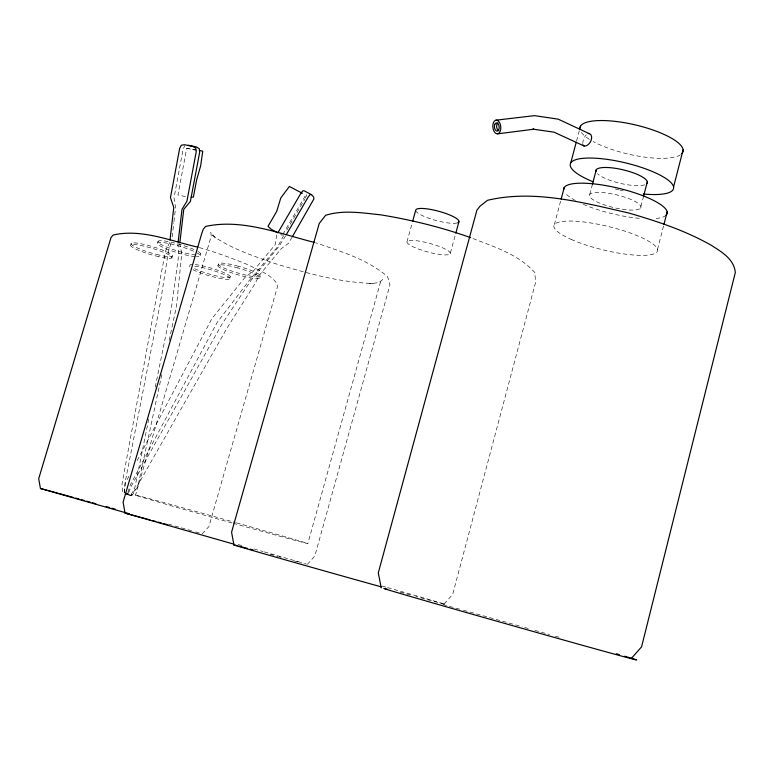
<?xml version="1.0" encoding="UTF-8"?>
<svg xmlns="http://www.w3.org/2000/svg" width="774" height="774" viewBox="0 0 774 774"><rect width="100%" height="100%" fill="white"/><g stroke="black" fill="none" stroke-linecap="round" stroke-linejoin="round"><path stroke-width="0.58" stroke-dasharray="3.87 2.9" d="M169.719 242.426L165.704 250.66L155.419 302.798L121.992 484.108L122.679 493.338L124.537 492.69L124.991 483.111L160.431 302.334L168.587 250.602L171.605 241.643M124.333 492.603L125.33 483.082L129.819 474.549M172.157 236.941L173.792 222.835M173.927 221.654L175.563 207.548L174.024 197.815L183.186 148.821L184.841 145.686M276.647 234.938L275.244 244.594L253.359 271.035L245.184 277.198L211.795 318.762L137.114 460.675M196.199 149.798L186.708 148.308L177.962 194.98L185.605 196.654M148.772 419.063L134.84 487.668L130.613 495.544L124.943 493.967M155.255 387.126L171.586 306.697L178.9 253.698L177.875 244.284M161.824 374.606L137.801 486.653L132.451 494.896L130.613 495.544M169.167 340.396L176.501 306.194L181.735 253.62L179.742 243.5M657.503 249.47L663.647 225.573M640.466 208.225A26.461 6.531 13.5 0 0 606.864 193.026A26.461 6.531 13.5 0 0 598.225 202.478A26.461 6.531 13.5 0 0 640.466 208.225L643.378 197.002M589.759 194.429L592.42 184.347M554.378 224.586L560.84 200.234M576.562 141.042L579.3 130.709M450.226 253.64A22.417 4.383 15.2 0 0 419.334 241.14A22.417 4.383 15.2 0 0 416.315 248.193A22.417 4.383 15.2 0 0 450.226 253.64L455.499 234.328M233.177 523.292A89.784 0.677 15.7 0 0 307.829 543.619L380.382 282.529L382.695 279.598L378.931 282.597L369.798 283.748L372.952 283.468C339.873 282.452 307.665 273.425 276.163 263.924C254.23 256.271 231.6 248.986 212.415 235.49L215.153 237.541L210.818 232.335L211.234 236.002L135.537 495.215M406.989 241.788L412.319 222.515M259.9 277.489L260.374 275.825M217.91 265.917L218.394 264.253M192.987 269.7A21.14 3.077 16.3 0 0 216.275 277.595A21.14 3.077 16.3 0 0 229.994 278.311L230.458 276.715L229.481 275.602A21.13 3.096 16.3 0 0 214.156 269.052A21.13 3.096 16.3 0 0 194.787 264.563M200.292 255.526L200.785 253.833M157.703 242.862L158.206 241.169M171.712 257.945L172.196 256.32M130.796 244.932L131.28 243.307M127.865 492.448L130.429 484.698L217.194 322.361L249.296 280.449L277.643 246.771L283.797 235.257M292.166 237.057L288.567 243.249L281.233 248.715L258.99 275.67L255.062 283.642L227.082 327.983L136.079 488.181L130.98 495.708L127.836 494.77L131.009 486.594L221.77 324.422L250.989 280.411L278.853 246.548L285.693 235.722M305.372 198.173L306.727 195.067L306.427 193.229M282.81 234.454L305.062 196.209L303.031 194.022M286.796 230.101L304.772 199.208M444.15 604.001L452.684 594.355L535.502 282.781L534.921 272.661C518.599 254.365 493.889 246.751 471.705 238.053M307.346 564.381L314.854 556.022L389.903 285.151L389.428 281.455L387.271 276.386C366.944 259.038 340.492 251.424 315.734 242.794M202.208 533.925L208.912 526.552L277.373 286.99L276.976 283.7C270.552 274.015 258.516 270.339 248.725 265.095C232.548 258.322 216.023 252.343 199.15 247.525M186.708 148.308L196.596 150.379M294.401 560.966L301.879 562.979M278.969 556.719L281.175 557.328M124.537 492.69L132.451 494.896M269.962 554.223L277.847 556.409M238.169 544.519L242.61 545.767M168.374 524.124L193.384 531.274M254.017 548.998L263.16 551.591M264.311 551.91L303.35 563.133M195.58 531.912L200.979 533.499M304.443 563.453L306.378 564.072M127.497 493.551L130.98 495.708M125.204 493.144L127.836 494.77M280.072 233.477L282.21 235.49M229.994 278.311L229.017 277.208A21.14 3.077 16.3 0 0 213.682 270.668A21.14 3.077 16.3 0 0 194.322 266.179M387.571 587.611A109.434 0.561 15.7 0 1 419.121 597.383M417.776 597.006A109.434 0.561 15.7 0 1 415.735 596.444M410.307 594.945A109.434 0.561 15.7 0 1 398.271 591.617M382.008 586.034A109.434 0.561 15.7 0 1 386.478 587.302M456.979 223.009A22.369 4.808 15.1 0 1 434.853 220.174A22.369 4.808 15.1 0 1 416.17 211.437M442.873 604.513A130.187 0.764 15.8 0 1 461.207 609.622M463.462 610.26A130.187 0.764 15.8 0 1 522.208 626.785M524.511 627.433A130.187 0.764 15.8 0 1 529.135 628.74M534.902 630.375A130.187 0.764 15.8 0 1 549.598 634.554M555.326 636.18A130.187 0.764 15.8 0 1 559.999 637.515M666.075 215.201A53.164 13.129 13.5 0 1 654.02 218.665M639.411 218.336A53.164 13.129 13.5 0 1 582.541 204.007M575.295 200.476A53.164 13.129 13.5 0 1 564.856 192.503M680.462 154.81A52.913 15.016 13.1 0 1 593.077 141.497M589.42 139.349A52.913 15.016 13.1 0 1 580.974 131.783M623.322 190.859A53.058 13.893 13.4 0 1 620.022 190.133M618.929 189.872A53.058 13.893 13.4 0 1 614.556 188.788M644.694 184.802A26.403 6.908 13.4 0 1 620.264 183.341A26.403 6.908 13.4 0 1 597.48 173.695M582.793 143.635A6.676 2.941 -66.7 0 1 585.318 136.011A6.802 2.999 -66.7 0 1 586.295 134.84M236.457 522.837A89.784 0.677 15.7 0 1 307.829 543.619M232.055 522.982A89.784 0.677 15.7 0 1 134.995 494.973A89.784 0.677 15.7 0 1 235.344 522.518M230.458 276.715A21.13 3.096 16.3 0 1 216.73 276.008A21.13 3.096 16.3 0 1 193.452 268.114M191.875 264.447A21.13 3.096 16.3 0 0 189.959 265.54L189.495 267.136A21.14 3.077 16.3 0 1 189.765 266.382M198.105 251.56A22.369 3.454 16.6 0 1 198.715 255.062M195.667 254.956A22.369 3.454 16.6 0 1 159.299 243.336L158.031 242.059A22.369 3.454 16.6 0 1 172.051 242.388A22.369 3.454 16.6 0 1 197.109 251.008M196.615 252.711A22.369 3.425 16.6 0 1 196.325 256.716M195.174 256.629A22.369 3.425 16.6 0 1 158.805 245.019L157.528 243.742A22.369 3.425 16.6 0 1 170.232 243.8A22.369 3.425 16.6 0 1 194.874 251.831M238.334 266.237L232.868 264.853A21.866 3.328 16.2 0 0 223.986 267.988A21.866 3.328 16.2 0 0 258.845 276.821A21.866 3.328 16.2 0 0 238.334 266.237M237.841 267.92L232.374 266.537A21.875 3.309 16.2 0 0 223.512 269.633A21.875 3.309 16.2 0 0 258.371 278.476A21.875 3.309 16.2 0 0 237.841 267.92M159.096 255.052L153.9 253.727A21.604 3.202 16.7 0 1 132.209 242.959A21.604 3.202 16.7 0 1 166.236 251.618A21.604 3.202 16.7 0 1 159.096 255.052M158.622 256.658L153.416 255.343A21.614 3.183 16.7 0 1 131.715 244.603A21.614 3.183 16.7 0 1 165.752 253.262A21.614 3.183 16.7 0 1 158.622 256.658M571.183 239.408A53.319 11.978 13.7 0 0 656.507 252.459A53.319 11.978 13.7 0 0 589.469 222.757A53.319 11.978 13.7 0 0 571.183 239.408"/><path stroke-width="1.16" d="M169.99 240.095L173.792 207.471L170.464 197.612L179.665 148.376L181.329 145.222L184.638 144.738L192.91 146.48L195.812 148.25L196.219 151.849L186.921 201.23L181.996 209.299L178.146 241.952M179.887 242.33L183.757 209.367L190.404 201.414L199.663 152.285L199.266 148.705L196.383 146.934L188.14 145.212M663.937 224.431L667.149 211.912M673.554 186.998L683.113 149.808M643.523 196.432L647.316 181.784M592.42 184.347L596.251 169.787M561.15 199.082L564.227 187.482M570.767 162.869L576.253 142.193M579.61 129.558L580.519 126.114M455.809 233.197L458.905 221.838M412.629 221.383L415.764 210.044A22.369 4.808 15.1 0 1 441.722 212.134A22.369 4.808 15.1 0 1 457.695 222.796M277.856 232.868L300.854 193.345L302.789 190.82L304.182 190.791L311.429 194.613L313.644 197.031L313.925 198.87L292.766 236.022M286.303 234.677L308.12 197.177L310.045 194.642L311.429 194.613M631.381 658.422L641.578 646.822L735.3 272.603C734.265 259.213 721.639 251.908 711.422 245.387C685.416 230.565 656.874 221.151 628.236 212.869C582.658 202.595 534.234 189.282 487.562 200.282L479.977 206.242L476.91 210.151L378.283 572.905L381.214 587.834M497.634 133.834L533.915 129.21L532.88 129.132L554.049 132.17L584.109 146.015M495.96 120.183L534.534 115.645L558.17 119.148L589.42 133.708M191.149 197.128L193.384 197.118L196.673 179.694L200.679 165.742L202.74 151.172L199.469 150.485M198.009 247.187C170.619 240.985 141.41 228.494 113.12 235.025L110.992 237.589L38.7 478.69L40.441 488.52L46.469 490.058M314.621 242.465C279.743 233.758 241.865 218.413 205.603 226.443L203.243 229.336L201.782 233.409L123.085 502.132L125.049 513.104L150.117 519.905M47.504 490.339L57.402 493.048M58.505 493.348L73.414 497.469M152.381 520.525L155.777 521.463M75.639 498.088L78.977 499.027M81.202 499.646L84.54 500.575M86.765 501.194L90.103 502.123M158.051 522.092L161.456 523.04M163.73 523.669L167.145 524.617M92.367 502.752L95.821 503.719M106.193 506.622L109.647 507.58M111.92 508.218L115.278 509.166M129.084 513.713L40.441 488.52M233.922 544.17L125.049 513.104M470.611 237.647C441.451 227.217 411.236 219.855 380.692 214.833C362.503 212.976 343.472 209.657 325.612 215.307L319.227 223.483L231.571 532.212L233.922 544.867M302.363 193.297L289.37 186.447L280.778 197.98L276.666 211.466L268.017 226.318L270.919 229.027L277.082 232.548M381.137 586.847A109.434 0.561 15.7 0 1 270.445 555.616A109.434 0.561 15.7 0 1 237.318 545.709M238.827 546.105A109.434 0.561 15.7 0 1 247.448 548.418M250.166 549.163A109.434 0.561 15.7 0 1 253.108 549.966M629.456 657.668A130.187 0.764 15.8 0 1 504.571 623.389A130.187 0.764 15.8 0 1 384.146 588.463M384.872 588.646A130.187 0.764 15.8 0 1 387.542 589.343M616.356 653.74A130.187 0.764 15.8 0 1 619.277 654.601M624.753 656.226A130.187 0.764 15.8 0 1 628.72 657.436M563.675 189.698A53.164 13.129 13.5 0 1 620.216 188.643A53.164 13.129 13.5 0 1 666.075 215.201M588.24 133.573A6.811 4.373 -60.4 0 1 591.143 135.198A6.695 4.296 -60.4 0 1 588.811 144.022A6.811 4.373 -60.4 0 1 584.941 146.005A6.802 2.999 -66.7 0 1 582.996 144.786M579.9 127.981A52.913 15.016 13.1 0 1 637.892 125.533A52.913 15.016 13.1 0 1 681.913 153.571M593.087 181.784A53.058 13.893 13.4 0 1 584.951 158.177A53.058 13.893 13.4 0 1 664.266 177.469A53.058 13.893 13.4 0 1 643.271 193.993M595.999 171.576A26.403 6.908 13.4 0 1 622.983 169.787A26.403 6.908 13.4 0 1 646.87 183.535M498.891 130.758A4.102 2.37 84.1 0 1 496.685 127.11A4.102 2.37 84.1 0 1 497.934 122.902M493.444 122.611A6.879 3.967 84 0 0 496.589 133.757A6.879 3.967 84 0 0 500.391 124.662A6.879 3.967 84 0 0 493.444 122.611M494.789 124.391A4.102 2.37 84 0 0 496.666 131.038A4.102 2.37 84 0 0 498.94 125.611A4.102 2.37 84 0 0 494.789 124.391"/></g></svg>
